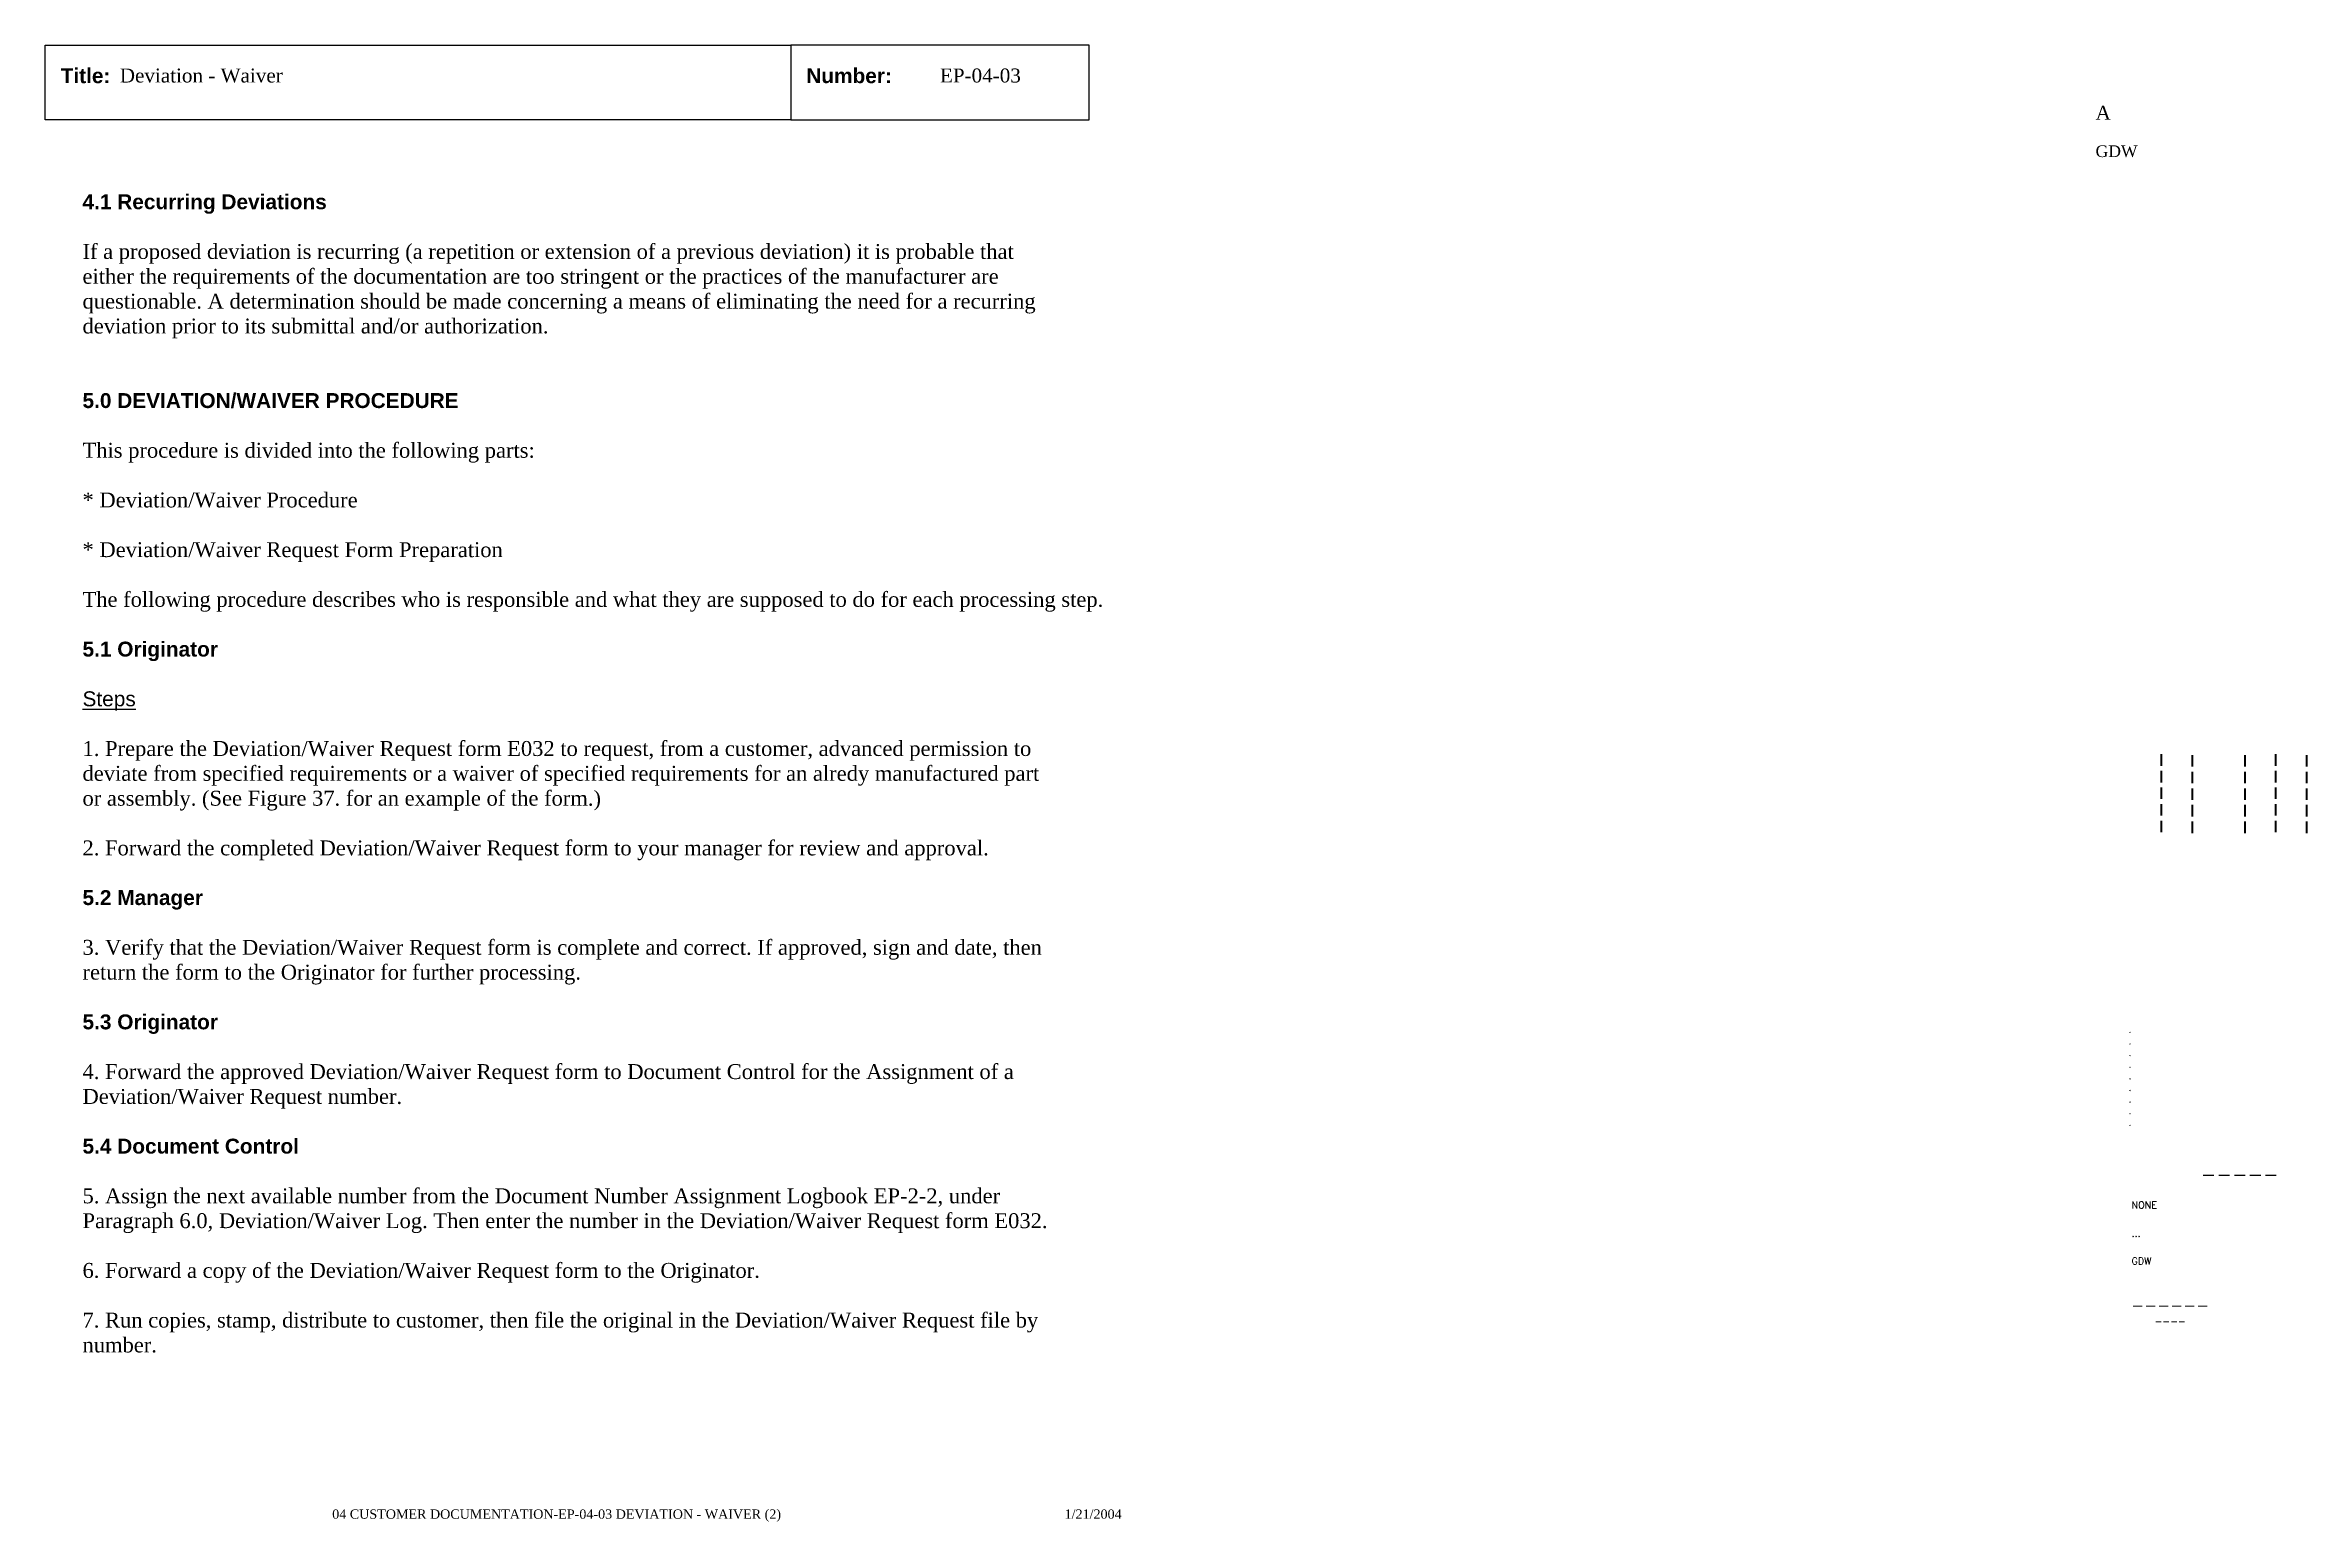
# Paper-space layout 'EP-04-03 Deviation - Waiver (2)' of a CAD drawing. Header units: inches. Extents: x 1 to 31.3, y 0.2 to 20.
import ezdxf
from ezdxf.enums import TextEntityAlignment as Align

# ---------------------------------------------------------------- set-up
doc = ezdxf.new("R2010")
doc.units = ezdxf.units.IN
doc.header["$MEASUREMENT"] = 0
doc.layers.add('TitleBlock_Attributes', color=40, linetype='Continuous', plot=False)
doc.layers.add('TitleBlock_Atts_Print', color=1, linetype='Continuous')
doc.styles.get("Standard").update_dxf_attribs({"font": 'simplex.shx'})
doc.styles.add('style1', font='TIMES.TTF')
doc.styles.add('styleAtt', font='TIMES.TTF')
doc.styles.add('TBBIGTEXT', font='complex.shx')

# ---------------------------------------------------------------- blocks, each defined once
blk = doc.blocks.new('Test1')
at = {"layer": 'TitleBlock_Attributes', "style": 'TBBIGTEXT', "width": 0.8}
for tag, p, height in [('SideLine1', (29.492, 9.408), 0.25), ('SideLine2', (29.906, 9.396), 0.25), ('SideLine3', (30.612, 9.396), 0.25), ('SideLine4', (31.026, 9.408), 0.25), ('SideLine5', (31.44, 9.396), 0.25), ('File-Layout', (28.803, 3.641), 0.125)]:
    blk.add_attdef(tag, p, '', height=height, rotation=90, dxfattribs=at)
at = {"layer": 'TitleBlock_Attributes'}
for tag, p, height in [('REV1', (28.947, 6.754), 0.0625), ('REV2', (28.947, 6.598), 0.0625), ('REV3', (28.947, 6.442), 0.0625), ('REV4', (28.947, 6.286), 0.0625), ('REV5', (28.947, 6.13), 0.0625), ('REV6', (28.947, 5.974), 0.0625), ('REV7', (28.947, 5.818), 0.0625), ('REV8', (28.947, 5.662), 0.0625), ('REV9', (28.947, 5.506), 0.0625), ('SCALE', (28.983, 4.394), 0.0938), ('INCHARGE', (28.983, 4.016), 0.0938), ('DRW', (28.983, 3.641), 0.0938)]:
    blk.add_attdef(tag, p, '', height=height, dxfattribs=at)
at = {"layer": 'TitleBlock_Attributes', "style": 'TBBIGTEXT'}
for tag, height, p in [('PROJNUM', 0.188, (30.434, 4.761)), ('DWG_NUM', 0.156, (31.168, 4.127)), ('CUSTOMER', 0.156, (29.501, 3.017)), ('LOCATION', 0.0938, (29.501, 2.835)), ('DESC_1', 0.188, (29.501, 2.412)), ('DESC_2', 0.188, (29.501, 2.1)), ('DESC_3', 0.188, (29.501, 1.787))]:
    blk.add_attdef(tag, text='', height=height, dxfattribs=at).set_placement(p, align=Align.CENTER)
at = {"layer": 'TitleBlock_Attributes'}
blk.add_attdef('DRW_DATE', text='', height=0.0938, dxfattribs=at).set_placement((31.149, 3.648), align=Align.CENTER)

psp = doc.layouts.new('EP-04-03 Deviation - Waiver (2)')

# ---------------------------------------------------------------- linework, layer by layer
for points in [[(1, 20), (11, 20), (11, 19), (1, 19)], [(11, 19), (15, 19), (15, 20), (11, 20)]]:
    psp.add_lwpolyline(points, close=True)

# ---------------------------------------------------------------- block references
ref = psp.add_blockref('Test1', (0, 0))
ref.add_attrib('CUSTOMER', '------', dxfattribs={"layer": 'TitleBlock_Attributes', "height": 0.1562, "style": 'TBBIGTEXT'}).set_placement((29.501, 3.017), align=Align.CENTER)
ref.add_attrib('LOCATION', '----', dxfattribs={"layer": 'TitleBlock_Attributes', "height": 0.0938, "style": 'TBBIGTEXT'}).set_placement((29.501, 2.835), align=Align.CENTER)
ref.add_attrib('DESC_1', 'Deviation - Waiver', (2, 19.5), dxfattribs={"layer": 'TitleBlock_Atts_Print', "height": 0.1875, "style": 'styleAtt'})
ref.add_attrib('DESC_2', 'EP-04-03', (13, 19.5), dxfattribs={"layer": 'TitleBlock_Atts_Print', "height": 0.1875, "style": 'styleAtt'})
ref.add_attrib('DESC_3', 'A', (28.5, 19), dxfattribs={"layer": 'TitleBlock_Attributes', "height": 0.188, "style": 'styleAtt'})
ref.add_attrib('PROJNUM', '-----', dxfattribs={"layer": 'TitleBlock_Attributes', "height": 0.1875, "style": 'TBBIGTEXT'}).set_placement((30.434, 4.761), align=Align.CENTER)
ref.add_attrib('DWG_NUM', 'GDW', (28.5, 18.5), dxfattribs={"layer": 'TitleBlock_Attributes', "height": 0.1562, "style": 'styleAtt'})
ref.add_attrib('DRW_DATE', '1/21/2004', dxfattribs={"layer": 'TitleBlock_Atts_Print', "height": 0.125, "style": 'styleAtt'}).set_placement((15.055, 0.232), align=Align.CENTER)
ref.add_attrib('DRW', 'GDW', (28.983, 3.641), dxfattribs={"layer": 'TitleBlock_Attributes', "height": 0.0938})
ref.add_attrib('INCHARGE', '...', (28.983, 4.016), dxfattribs={"layer": 'TitleBlock_Attributes', "height": 0.0938})
ref.add_attrib('SCALE', 'NONE', (28.983, 4.394), dxfattribs={"layer": 'TitleBlock_Attributes', "height": 0.0938})
ref.add_attrib('REV1', '.', (28.947, 6.754), dxfattribs={"layer": 'TitleBlock_Attributes', "height": 0.0625})
ref.add_attrib('REV2', '.', (28.947, 6.598), dxfattribs={"layer": 'TitleBlock_Attributes', "height": 0.0625})
ref.add_attrib('REV3', '.', (28.947, 6.442), dxfattribs={"layer": 'TitleBlock_Attributes', "height": 0.0625})
ref.add_attrib('REV4', '.', (28.947, 6.286), dxfattribs={"layer": 'TitleBlock_Attributes', "height": 0.0625})
ref.add_attrib('REV5', '.', (28.947, 6.13), dxfattribs={"layer": 'TitleBlock_Attributes', "height": 0.0625})
ref.add_attrib('REV6', '.', (28.947, 5.974), dxfattribs={"layer": 'TitleBlock_Attributes', "height": 0.0625})
ref.add_attrib('REV7', '.', (28.947, 5.818), dxfattribs={"layer": 'TitleBlock_Attributes', "height": 0.0625})
ref.add_attrib('REV8', '.', (28.947, 5.662), dxfattribs={"layer": 'TitleBlock_Attributes', "height": 0.0625})
ref.add_attrib('REV9', '.', (28.947, 5.506), dxfattribs={"layer": 'TitleBlock_Attributes', "height": 0.0625})
ref.add_attrib('SideLine1', '-----', (29.492, 9.408), dxfattribs={"layer": 'TitleBlock_Attributes', "height": 0.25, "rotation": 90, "style": 'TBBIGTEXT', "width": 0.8})
ref.add_attrib('SideLine2', '-----', (29.906, 9.396), dxfattribs={"layer": 'TitleBlock_Attributes', "height": 0.25, "rotation": 90, "style": 'TBBIGTEXT', "width": 0.8})
ref.add_attrib('SideLine3', '-----', (30.612, 9.396), dxfattribs={"layer": 'TitleBlock_Attributes', "height": 0.25, "rotation": 90, "style": 'TBBIGTEXT', "width": 0.8})
ref.add_attrib('SideLine4', '-----', (31.026, 9.408), dxfattribs={"layer": 'TitleBlock_Attributes', "height": 0.25, "rotation": 90, "style": 'TBBIGTEXT', "width": 0.8})
ref.add_attrib('SideLine5', '-----', (31.44, 9.396), dxfattribs={"layer": 'TitleBlock_Attributes', "height": 0.25, "rotation": 90, "style": 'TBBIGTEXT', "width": 0.8})
ref.add_attrib('File-Layout', '04 CUSTOMER DOCUMENTATION-EP-04-03 DEVIATION - WAIVER (2)', dxfattribs={"layer": 'TitleBlock_Atts_Print', "height": 0.125, "style": 'styleAtt'}).set_placement((7.859, 0.232), align=Align.CENTER)

# ---------------------------------------------------------------- texts
at = {"color": 5, "char_height": 0.2, "width": 2, "attachment_point": 1, "line_spacing_factor": 1.5, "style": 'style1'}
for s, insert in [('{\\fArial|b1|i0|c0|p34;Title:}', (1.207, 19.691)), ('{\\fArial|b1|i0|c0|p34;Number:}', (11.207, 19.691))]:
    psp.add_mtext(s, dxfattribs=dict(at, insert=insert))
at = {"color": 5, "insert": (1.5, 18), "char_height": 0.2, "width": 13, "attachment_point": 1, "style": 'style1'}
psp.add_mtext('{\\fArial|b1|i0|c0|p34;4.1 Recurring Deviations\\P\\P}If a proposed deviation is recurring (a repetition or extension of a previous deviation) it is probable that either the requirements of the documentation are too stringent or the practices of the manufacturer are questionable. A determination should be made concerning a means of eliminating the need for a recurring deviation prior to its submittal and/or authorization.\\P\\P\\P{\\fArial|b1|i0|c0|p34;5.0 DEVIATION/WAIVER PROCEDURE\\P\\P}This procedure is divided into the following parts:\\P\\P* Deviation/Waiver Procedure\\P\\P* Deviation/Waiver Request Form Preparation\\P\\PThe following procedure describes who is responsible and what they are supposed to do for each processing step.\\P\\P{\\fArial|b1|i0|c0|p34;5.1 Originator\\P\\P\\fArial|b0|i0|c0|p34;\\LSteps\\P\\P}1. Prepare the Deviation/Waiver Request form E032 to request, from a customer, advanced permission to deviate from specified requirements or a waiver of specified requirements for an alredy manufactured part or assembly. (See Figure 37. for an example of the form.)\\P\\P2. Forward the completed Deviation/Waiver Request form to your manager for review and approval.\\P\\P{\\fArial|b1|i0|c0|p34;5.2 Manager\\P\\P}3. Verify that the Deviation/Waiver Request form is complete and correct. If approved, sign and date, then return the form to the Originator for further processing.\\P\\P{\\fArial|b1|i0|c0|p34;5.3 Originator\\P\\P}4. Forward the approved Deviation/Waiver Request form to Document Control for the Assignment of a Deviation/Waiver Request number.\\P\\P{\\fArial|b1|i0|c0|p34;5.4 Document Control\\P\\P}5. Assign the next available number from the Document Number Assignment Logbook EP-2-2, under Paragraph 6.0, Deviation/Waiver Log. Then enter the number in the Deviation/Waiver Request form E032.\\P\\P6. Forward a copy of the Deviation/Waiver Request form to the Originator.\\P\\P7. Run copies, stamp, distribute to customer, then file the original in the Deviation/Waiver Request file by number.', dxfattribs=at)

doc.saveas('drawing.dxf')
